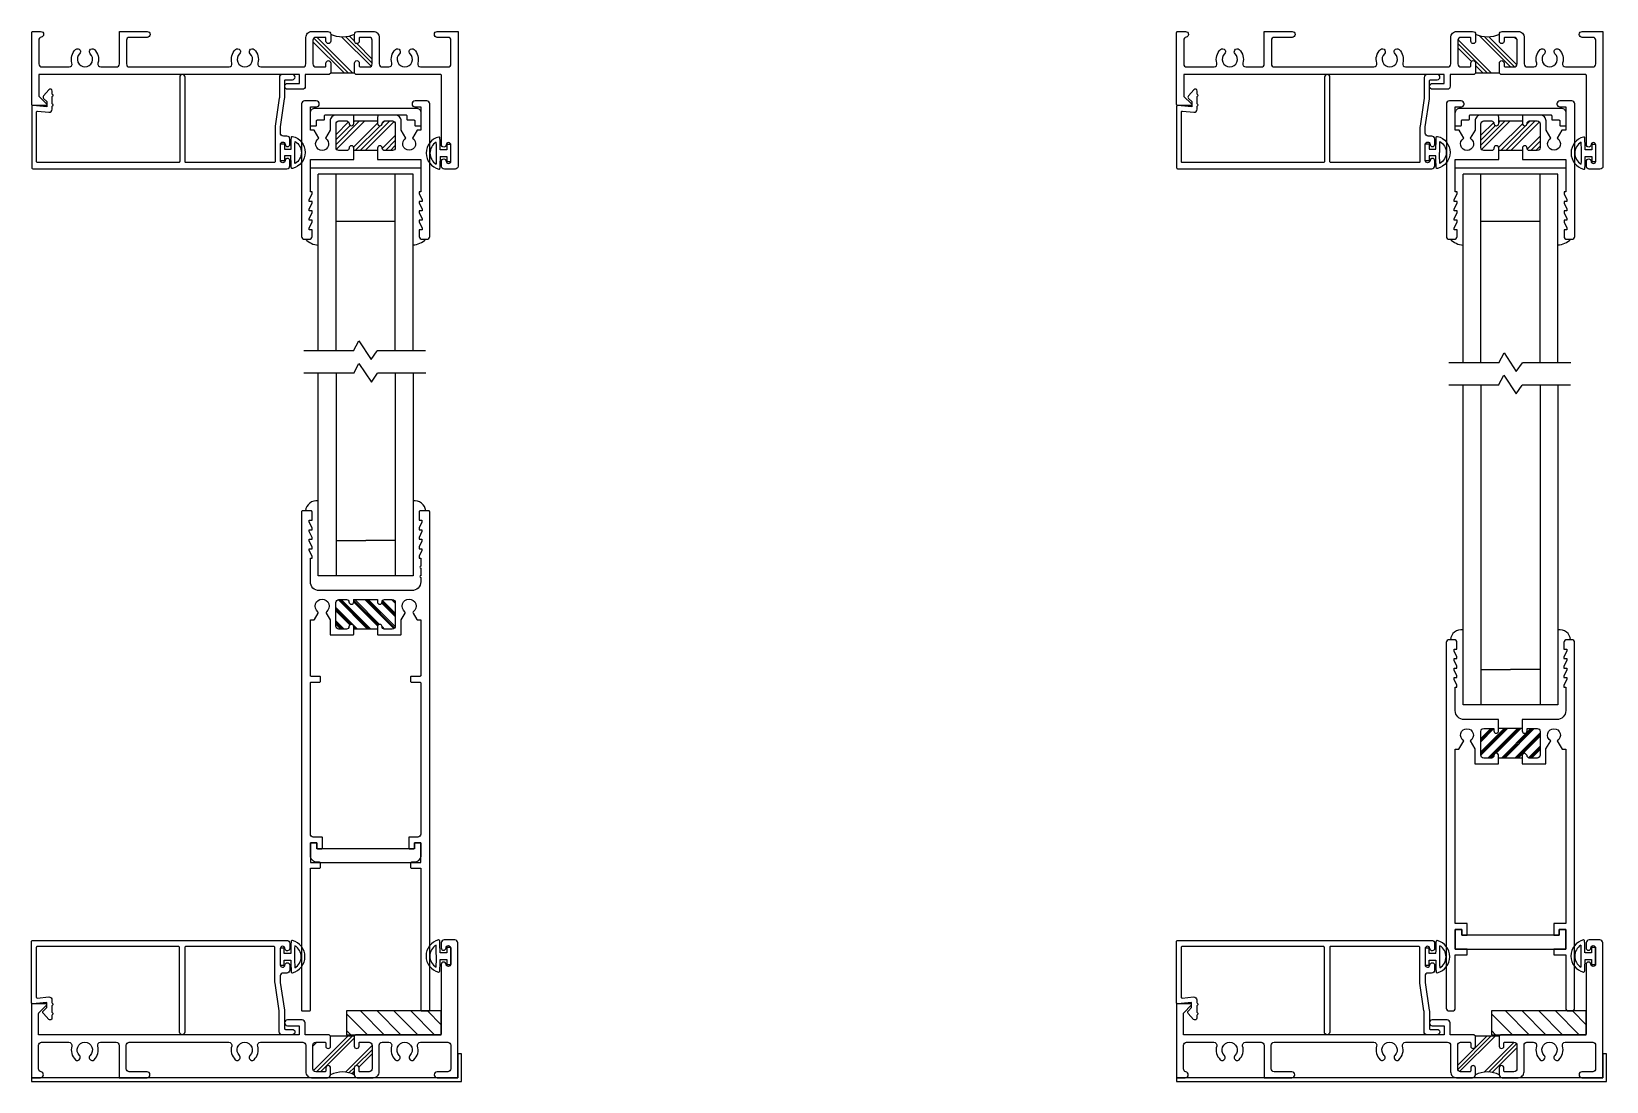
# Model space of a CAD drawing. Extents: x -7 to 79, y -106 to 76.
# Drawn here: x -0.27 to 16.36, y 14.43 to 25.52 of the extents above; entities that cross this region are included whole.
import ezdxf

# ---------------------------------------------------------------- set-up
doc = ezdxf.new("R2010")
doc.units = 0
doc.header["$MEASUREMENT"] = 0
doc.layers.get('0').update_dxf_attribs({"linetype": 'CONTINUOUS'})
for name, color, linetype in [('DIM', 7, 'CONTINUOUS'), ('FRAME', 1, 'CONTINUOUS'), ('GEOMETRY', 1, 'CONTINUOUS'), ('GLASS-VINYL', 7, 'CONTINUOUS'), ('MISC.', 7, 'CONTINUOUS'), ('SASH', 5, 'CONTINUOUS'), ('SETTING BLOCKS', 7, 'CONTINUOUS'), ('TEXT', 7, 'CONTINUOUS'), ('VENT', 5, 'CONTINUOUS')]:
    doc.layers.add(name, color=color, linetype=linetype)

# ---------------------------------------------------------------- blocks, each defined once
blk = doc.blocks.new('3076 FIXED BOTTOM RAIL')
at = {"linetype": 'Continuous'}
h = blk.add_hatch(dxfattribs=at)
h.set_pattern_fill('PLAST', scale=0.4, angle=45, style=0)
h.set_pattern_definition([(45, (-6.21396, -24.43819), (-0.07071068, 0.07071068), []), (45, (-6.2228, -24.42935), (-0.07071068, 0.07071068), []), (45, (-6.23164, -24.42051), (-0.07071068, 0.07071068), [])])
edge = h.paths.add_edge_path()
edge.add_line((-0.125, 0), (0.125, 0))
edge.add_line((0.125, 0), (0.125, -0.027))
edge.add_arc((0.15, -0.027), 0.025, 180, 364.5812)
edge.add_line((0.175, -0.025), (0.175, 0))
edge.add_line((0.175, 0), (0.282, 0))
edge.add_arc((0.282, -0.031), 0.031, 0, 90, ccw=False)
edge.add_line((0.313, -0.031), (0.313, -0.281))
edge.add_arc((0.282, -0.281), 0.031, -90, 0, ccw=False)
edge.add_line((0.282, -0.312), (0.175, -0.312))
edge.add_line((0.175, -0.312), (0.175, -0.287))
edge.add_arc((0.15, -0.287), 0.025, 0, 175.4188)
edge.add_line((0.125, -0.285), (0.125, -0.312))
edge.add_line((0.125, -0.312), (-0.125, -0.312))
edge.add_line((-0.125, -0.312), (-0.125, -0.287))
edge.add_arc((-0.15, -0.287), 0.025, 0, 175.4188)
edge.add_arc((-0.205, -0.283), 0.0297, 278.9864, 355.4188, ccw=False)
edge.add_line((-0.2, -0.312), (-0.282, -0.312))
edge.add_arc((-0.282, -0.281), 0.031, 180, 270, ccw=False)
edge.add_line((-0.313, -0.281), (-0.313, -0.031))
edge.add_arc((-0.282, -0.031), 0.031, 90, 180, ccw=False)
edge.add_line((-0.282, 0), (-0.175, 0))
edge.add_line((-0.175, 0), (-0.175, -0.025))
edge.add_arc((-0.15, -0.025), 0.025, 180, 359.9954)
edge.add_line((-0.125, -0.025), (-0.125, 0))
at = {"color": 7}
for p, q in [((0.125, 0), (-0.125, 0)), ((0.125, -0.312), (-0.125, -0.312))]:
    blk.add_line(p, q, dxfattribs=at)
for points in [[(-0.646, -2.983), (-0.614, -2.983, 0.414214), (-0.583, -2.952), (-0.583, -2.391), (-0.458, -2.391), (-0.458, -2.329), (-0.583, -2.329), (-0.583, -2.121), (-0.515, -2.121), (-0.515, -2.184), (-0.458, -2.184), (-0.458, -2.059), (-0.583, -2.059), (-0.583, -0.873), (-0.583, -0.811), (-0.583, -0.218), (-0.545, -0.218), (-0.493, -0.129, -3.732051), (-0.425, -0.129), (-0.375, -0.214), (-0.375, -0.288), (-0.375, -0.374), (-0.125, -0.374), (-0.125, -0.362), (-0.125, -0.312), (-0.125, -0.287, 0.414214), (-0.15, -0.262), (-0.151, -0.262, 0.414214), (-0.175, -0.286), (-0.175, -0.287, -0.414214), (-0.2, -0.312), (-0.282, -0.312, -0.414214), (-0.313, -0.281), (-0.313, -0.031, -0.414214), (-0.282, 0), (-0.175, 0), (-0.175, -0.026, 0.414214), (-0.151, -0.05), (-0.15, -0.05, 0.414214), (-0.125, -0.025), (-0.125, 0.094), (-0.489, 0.094, -0.414214), (-0.583, 0.188), (-0.583, 0.437), (-0.565, 0.437), (-0.565, 0.457), (-0.595, 0.517), (-0.595, 0.537), (-0.565, 0.537), (-0.565, 0.557), (-0.595, 0.617), (-0.595, 0.637), (-0.565, 0.637), (-0.565, 0.657), (-0.595, 0.717), (-0.595, 0.737), (-0.565, 0.737), (-0.565, 0.757), (-0.595, 0.817), (-0.595, 0.837), (-0.565, 0.837), (-0.565, 0.906, 0.414214), (-0.596, 0.937), (-0.646, 0.937, 0.414214), (-0.677, 0.906), (-0.677, 0.111), (-0.677, -2.515), (-0.677, -2.952, 0.414214)], [(0.646, 0.937), (0.596, 0.937, 0.414214), (0.565, 0.906), (0.565, 0.837), (0.595, 0.837), (0.595, 0.817), (0.565, 0.757), (0.565, 0.737), (0.595, 0.737), (0.595, 0.717), (0.565, 0.657), (0.565, 0.637), (0.595, 0.637), (0.595, 0.617), (0.565, 0.557), (0.565, 0.537), (0.595, 0.537), (0.595, 0.517), (0.565, 0.457), (0.565, 0.437), (0.583, 0.437), (0.583, 0.188, -0.414214), (0.489, 0.094), (0.125, 0.094), (0.125, -0.025, 0.414214), (0.15, -0.05), (0.151, -0.05, 0.414214), (0.175, -0.026), (0.175, 0), (0.282, 0, -0.414214), (0.313, -0.031), (0.313, -0.281, -0.414214), (0.282, -0.312), (0.2, -0.312, -0.414214), (0.175, -0.287), (0.175, -0.286), (0.151, -0.262), (0.15, -0.262, 0.414214), (0.125, -0.287), (0.125, -0.312), (0.125, -0.362), (0.125, -0.374), (0.375, -0.374), (0.375, -0.288), (0.375, -0.214), (0.425, -0.129, -3.732051), (0.493, -0.129), (0.545, -0.218), (0.583, -0.218), (0.583, -0.811), (0.583, -0.873), (0.583, -2.059), (0.458, -2.059), (0.458, -2.184), (0.515, -2.184), (0.515, -2.121), (0.583, -2.121), (0.583, -2.329), (0.458, -2.329), (0.458, -2.391), (0.583, -2.391), (0.583, -2.952, 0.414214), (0.614, -2.983), (0.646, -2.983, 0.414214), (0.677, -2.952), (0.677, -2.515), (0.677, 0.111), (0.677, 0.906, 0.414214)]]:
    blk.add_lwpolyline(points, format="xyb", close=True)
blk = doc.blocks.new('BL798 BOTTOM RAIL SPREADER')
blk.add_lwpolyline([(1.098, 0.145), (0.068, 0.145), (0.068, 0.208), (0, 0.208), (0, 0), (1.166, 0), (1.166, 0.208), (1.098, 0.208)], close=True)
blk = doc.blocks.new('3310-Thermal Mammoth B Rail')
at = {"linetype": 'Continuous'}
h = blk.add_hatch(dxfattribs=at)
h.set_pattern_fill('PLAST', scale=0.4, angle=-45, style=0)
h.paths.add_polyline_path([(-0.15, 0.324), (-0.151, 0.324, -0.414214), (-0.175, 0.348), (-0.175, 0.374), (-0.282, 0.374, 0.414214), (-0.313, 0.343), (-0.313, 0.093, 0.414214), (-0.282, 0.062), (-0.2, 0.062, 0.414214), (-0.175, 0.087), (-0.175, 0.088, -0.414214), (-0.151, 0.112), (-0.15, 0.112, -0.414214), (-0.125, 0.087), (-0.125, 0.062), (0.125, 0.062), (0.125, 0.087, -0.414214), (0.15, 0.112), (0.151, 0.112, -0.414214), (0.175, 0.088), (0.175, 0.087, 0.414214), (0.2, 0.062), (0.282, 0.062, 0.414214), (0.313, 0.093), (0.313, 0.343, 0.414214), (0.282, 0.374), (0.175, 0.374), (0.175, 0.348, -0.414214), (0.151, 0.324), (0.15, 0.324, -0.414214), (0.125, 0.349), (0.125, 0.374), (-0.125, 0.374), (-0.125, 0.349, -0.414214)])
at = {"color": 7}
for p, q in [((-0.125, 0.374), (0.125, 0.374)), ((0.125, 0.062), (-0.125, 0.062))]:
    blk.add_line(p, q, dxfattribs=at)
at = {"ltscale": 0.25}
blk.add_lwpolyline([(0.512, -2.4), (0.486, -2.4, 0.414214), (0.476, -2.41), (0.476, -2.452, 0.414214), (0.486, -2.462), (0.584, -2.462), (0.584, -3.96, 0.414214), (0.594, -3.97), (0.668, -3.97, 0.414214), (0.678, -3.96), (0.678, 1.301, 0.414214), (0.668, 1.311), (0.576, 1.311, 0.414214), (0.566, 1.301), (0.566, 1.211), (0.596, 1.211), (0.596, 1.191), (0.566, 1.131), (0.566, 1.111), (0.596, 1.111), (0.596, 1.091), (0.566, 1.031), (0.566, 1.011), (0.596, 1.011), (0.596, 0.991), (0.566, 0.931), (0.566, 0.911), (0.596, 0.911), (0.596, 0.891), (0.566, 0.831), (0.566, 0.811), (0.584, 0.811), (0.584, 0.726, 1), (0.584, 0.706), (0.584, 0.626, 1), (0.584, 0.606), (0.584, 0.562, -0.414214), (0.49, 0.468), (0.001, 0.468), (-0.488, 0.468, -0.414214), (-0.582, 0.562), (-0.582, 0.811), (-0.564, 0.811), (-0.564, 0.831), (-0.594, 0.891), (-0.594, 0.911), (-0.564, 0.911), (-0.564, 0.931), (-0.594, 0.991), (-0.594, 1.011), (-0.564, 1.011), (-0.564, 1.031), (-0.594, 1.091), (-0.594, 1.111), (-0.564, 1.111), (-0.564, 1.131), (-0.594, 1.191), (-0.594, 1.211), (-0.564, 1.211), (-0.564, 1.301, 0.414214), (-0.574, 1.311), (-0.666, 1.311, 0.414214), (-0.676, 1.301), (-0.676, -3.96, 0.414214), (-0.666, -3.97), (-0.592, -3.97, 0.414214), (-0.582, -3.96), (-0.582, -2.462), (-0.484, -2.462, 0.414214), (-0.474, -2.452), (-0.474, -2.41, 0.414214), (-0.484, -2.4), (-0.51, -2.4, -0.414214), (-0.582, -2.328), (-0.582, -2.195), (-0.514, -2.195), (-0.514, -2.248, 0.414214), (-0.504, -2.258), (-0.464, -2.258, 0.414214), (-0.454, -2.248), (-0.454, -2.143, 0.414214), (-0.464, -2.133), (-0.551, -2.133, -0.414214), (-0.582, -2.102), (-0.582, -0.509, -0.414214), (-0.572, -0.499), (-0.484, -0.499, 0.414214), (-0.474, -0.489), (-0.474, -0.447, 0.414214), (-0.484, -0.437), (-0.572, -0.437, -0.414214), (-0.582, -0.427), (-0.582, 0.16), (-0.547, 0.16, 0.267949), (-0.539, 0.165), (-0.5, 0.232, 0.380082), (-0.502, 0.245, -3.00994), (-0.413, 0.245, 0.380082), (-0.415, 0.232), (-0.374, 0.16), (-0.374, 0.01, 0.414214), (-0.364, 0), (-0.134, 0, 0.414214), (-0.124, 0.01), (-0.124, 0.087, 0.414214), (-0.149, 0.112, 0.414214), (-0.174, 0.087, -0.414214), (-0.199, 0.062), (-0.281, 0.062, -0.414214), (-0.312, 0.093), (-0.312, 0.343, -0.414214), (-0.281, 0.374), (-0.199, 0.374, -0.414214), (-0.174, 0.349, 0.414214), (-0.149, 0.324, 0.414214), (-0.124, 0.349), (-0.124, 0.374), (0.001, 0.374), (0.126, 0.374), (0.126, 0.349, 0.414214), (0.151, 0.324, 0.414214), (0.176, 0.349, -0.414214), (0.201, 0.374), (0.283, 0.374, -0.414214), (0.314, 0.343), (0.314, 0.093, -0.414214), (0.283, 0.062), (0.201, 0.062, -0.414214), (0.176, 0.087, 0.414214), (0.151, 0.112, 0.414214), (0.126, 0.087), (0.126, 0.01, 0.414214), (0.136, 0), (0.366, 0, 0.414214), (0.376, 0.01), (0.376, 0.16), (0.418, 0.232, 0.380082), (0.416, 0.245, -3.00994), (0.505, 0.245, 0.380082), (0.503, 0.232), (0.542, 0.165, 0.267949), (0.55, 0.16), (0.584, 0.16), (0.584, -0.427, -0.414214), (0.574, -0.437), (0.486, -0.437, 0.414214), (0.476, -0.447), (0.476, -0.489, 0.414214), (0.486, -0.499), (0.574, -0.499, -0.414214), (0.584, -0.509), (0.584, -2.102, -0.414214), (0.553, -2.133), (0.466, -2.133, 0.414214), (0.456, -2.143), (0.456, -2.248, 0.414214), (0.466, -2.258), (0.506, -2.258, 0.414214), (0.516, -2.248), (0.516, -2.195), (0.584, -2.195), (0.584, -2.328, -0.414214)], format="xyb", close=True, dxfattribs=at)
blk = doc.blocks.new('RALE-SREADER')
at = {"layer": 'GEOMETRY', "color": 1}
blk.add_lwpolyline([(0.135, -0.08), (0.07, -0.08, 0.414214), (0.06, -0.09), (0.06, -0.133, -0.414214), (0.05, -0.143), (0.01, -0.143, -0.414214), (0, -0.133), (0, 0, -0.414214), (0.05, 0.05), (1.116, 0.05, -0.414214), (1.166, 0), (1.166, -0.133, -0.414214), (1.156, -0.143), (1.116, -0.143, -0.414214), (1.106, -0.133), (1.106, -0.09, 0.414214), (1.096, -0.08), (1.031, -0.08, -0.414214), (1.021, -0.07), (1.021, -0.035, 0.414214), (1.011, -0.025), (0.155, -0.025, 0.414214), (0.145, -0.035), (0.145, -0.07, -0.414214)], format="xyb", close=True, dxfattribs=at)
blk = doc.blocks.new('3075 TOP RAIL')
h = blk.add_hatch()
h.set_pattern_fill('ANSI34', scale=0.3, style=0)
h.set_pattern_definition([(45, (-1.25166, -5.8604), (-0.159099, 0.159099), []), (45, (-1.19863, -5.8604), (-0.159099, 0.159099), []), (45, (-1.1456, -5.8604), (-0.159099, 0.159099), []), (45, (-1.09256, -5.8604), (-0.159099, 0.159099), [])])
h.paths.add_polyline_path([(-0.125, 0.312), (-0.125, 0.286, -0.414214), (-0.149, 0.262), (-0.151, 0.262, -0.414214), (-0.175, 0.286), (-0.175, 0.287, 0.414214), (-0.2, 0.312), (-0.282, 0.312, 0.414214), (-0.313, 0.281), (-0.313, 0.031, 0.414214), (-0.282, 0), (-0.2, 0, 0.414214), (-0.175, 0.025, -0.414214), (-0.15, 0.05), (-0.149, 0.05, -0.414214), (-0.125, 0.026), (-0.125, 0), (0.125, 0), (0.125, 0.026, -0.414214), (0.149, 0.05), (0.15, 0.05, -0.414214), (0.175, 0.025, 0.414214), (0.2, 0), (0.282, 0, 0.414214), (0.313, 0.031), (0.313, 0.281, 0.414214), (0.282, 0.312), (0.2, 0.312, 0.414214), (0.175, 0.287), (0.175, 0.286, -0.414214), (0.151, 0.262), (0.149, 0.262, -0.414214), (0.125, 0.286), (0.125, 0.312)])
at = {"color": 7}
for p, q in [((-0.125, 0.312), (0.125, 0.312)), ((0.125, 0), (-0.125, 0))]:
    blk.add_line(p, q, dxfattribs=at)
for points in [[(-0.149, 0.05), (-0.15, 0.05, 0.414214), (-0.175, 0.025, -0.414214), (-0.2, 0), (-0.282, 0, -0.414214), (-0.313, 0.031), (-0.313, 0.281, -0.414214), (-0.282, 0.312), (-0.2, 0.312, -0.414214), (-0.175, 0.287), (-0.175, 0.286, 0.414214), (-0.151, 0.262), (-0.149, 0.262, 0.414214), (-0.125, 0.286), (-0.125, 0.343), (-0.126, 0.374), (-0.156, 0.374), (-0.313, 0.374, 0.414214), (-0.375, 0.312), (-0.375, 0.214), (-0.425, 0.129, -3.732051), (-0.494, 0.129), (-0.543, 0.214), (-0.583, 0.214), (-0.583, 0.461), (-0.519, 0.461, 0.414214), (-0.49, 0.49), (-0.49, 0.492, 0.414214), (-0.521, 0.523), (-0.646, 0.523, 0.414214), (-0.677, 0.492), (-0.677, -0.906, 0.414214), (-0.646, -0.937), (-0.596, -0.937, 0.414214), (-0.565, -0.906), (-0.565, -0.837), (-0.595, -0.837), (-0.595, -0.817), (-0.565, -0.757), (-0.565, -0.737), (-0.595, -0.737), (-0.595, -0.717), (-0.565, -0.657), (-0.565, -0.637), (-0.595, -0.637), (-0.595, -0.617), (-0.565, -0.557), (-0.565, -0.537), (-0.595, -0.537), (-0.595, -0.517), (-0.565, -0.457), (-0.565, -0.437), (-0.583, -0.437), (-0.583, -0.094), (-0.125, -0.094), (-0.125, 0.026, 0.414214)], [(0.583, -0.437), (0.565, -0.437), (0.565, -0.457), (0.595, -0.517), (0.595, -0.537), (0.565, -0.537), (0.565, -0.557), (0.595, -0.617), (0.595, -0.637), (0.565, -0.637), (0.565, -0.657), (0.595, -0.717), (0.595, -0.737), (0.565, -0.737), (0.565, -0.757), (0.595, -0.817), (0.595, -0.837), (0.565, -0.837), (0.565, -0.906, 0.414214), (0.596, -0.937), (0.646, -0.937, 0.414214), (0.677, -0.906), (0.677, 0.492, 0.414214), (0.646, 0.523), (0.521, 0.523, 0.414214), (0.49, 0.492), (0.49, 0.49, 0.414214), (0.519, 0.461), (0.583, 0.461), (0.583, 0.214), (0.543, 0.214), (0.493, 0.129, -3.732051), (0.425, 0.129), (0.375, 0.214), (0.375, 0.312, 0.414214), (0.313, 0.374), (0.156, 0.374), (0.127, 0.374), (0.125, 0.343), (0.125, 0.286, 0.414214), (0.149, 0.262), (0.151, 0.262, 0.414214), (0.175, 0.286), (0.175, 0.287, -0.414214), (0.2, 0.312), (0.282, 0.312, -0.414214), (0.313, 0.281), (0.313, 0.031, -0.414214), (0.282, 0), (0.2, 0, -0.414214), (0.175, 0.025, 0.414214), (0.15, 0.05), (0.149, 0.05, 0.414214), (0.125, 0.026), (0.125, -0.094), (0.583, -0.094)]]:
    blk.add_lwpolyline(points, format="xyb", close=True)
blk.add_blockref('RALE-SREADER', (-0.583, 0.399))
blk = doc.blocks.new('25031')
at = {"layer": 'GEOMETRY', "color": 5}
for p, q in [((-0.035, 0.042), (-0.09, 0.042)), ((-0.09, 0.042), (-0.09, 0)), ((-0.09, 0), (0.09, 0)), ((-0.035, 0.112), (-0.035, 0.042)), ((0.035, 0.042), (0.035, 0.112)), ((0.09, 0.042), (0.035, 0.042)), ((0.09, 0), (0.09, 0.042))]:
    blk.add_line(p, q, dxfattribs=at)
for centre, radius, start, end in [((0, 0.086), 0.175, 14.1622, 165.8685), ((0, 0.086), 0.135, 30.4808, 149.5259), ((-0.16, 0.126), 0.01, 165.8685, 267.1063), ((0, 3.29), 3.179, 267.1063, 269.3654), ((0, 3.29), 3.139, 267.8759, 269.9963), ((0.005, 3.056), 2.904, 269.9005, 272.1922), ((0.005, 3.056), 2.944, 270.5829, 273.0223), ((0.16, 0.126), 0.01, 273.0223, 14.1622)]:
    blk.add_arc(centre, radius, start, end, dxfattribs=at)
blk = doc.blocks.new('3809 BLOCK FRAME')
h = blk.add_hatch()
h.set_pattern_fill('PLAST', color=256, angle=45, style=0)
h.set_pattern_definition([(45, (-4.25098, -6.643), (-0.176777, 0.176777), []), (45, (-4.27308, -6.6209), (-0.176777, 0.176777), []), (45, (-4.29517, -6.5988), (-0.176777, 0.176777), [])])
edge = h.paths.add_edge_path()
edge.add_arc((-0.937, 0.093), 0.031, 270, 360, ccw=False)
edge.add_line((-0.937, 0.062), (-1.033, 0.062))
edge.add_arc((-1.033, 0.072), 0.01, 180, 270, ccw=False)
edge.add_line((-1.043, 0.072), (-1.043, 0.103))
edge.add_arc((-1.068, 0.103), 0.025, 360, 450)
edge.add_arc((-1.068, 0.103), 0.025, 90, 180)
edge.add_line((-1.093, 0.103), (-1.093, 0.031))
edge.add_arc((-1.218, -0.221), 0.281, 63.5092, 116.4908)
edge.add_line((-1.344, 0.031), (-1.344, 0.103))
edge.add_arc((-1.369, 0.103), 0.025, 0, 90)
edge.add_arc((-1.369, 0.103), 0.025, 90, 180)
edge.add_line((-1.394, 0.103), (-1.394, 0.072))
edge.add_arc((-1.404, 0.072), 0.01, 270, 360, ccw=False)
edge.add_line((-1.404, 0.062), (-1.5, 0.062))
edge.add_arc((-1.5, 0.093), 0.031, 180, 270, ccw=False)
edge.add_line((-1.531, 0.093), (-1.531, 0.343))
edge.add_arc((-1.5, 0.343), 0.031, 90, 180, ccw=False)
edge.add_line((-1.5, 0.374), (-1.404, 0.374))
edge.add_arc((-1.404, 0.364), 0.01, 0, 90, ccw=False)
edge.add_line((-1.394, 0.364), (-1.394, 0.333))
edge.add_arc((-1.369, 0.333), 0.025, 180, 270)
edge.add_arc((-1.369, 0.333), 0.025, 270, 360)
edge.add_line((-1.344, 0.333), (-1.344, 0.439))
edge.add_line((-1.344, 0.439), (-1.093, 0.439))
edge.add_line((-1.093, 0.439), (-1.093, 0.333))
edge.add_arc((-1.068, 0.333), 0.025, 180, 270)
edge.add_arc((-1.068, 0.333), 0.025, 270, 360)
edge.add_line((-1.043, 0.333), (-1.043, 0.364))
edge.add_arc((-1.033, 0.364), 0.01, 90, 180, ccw=False)
edge.add_line((-1.033, 0.374), (-0.937, 0.374))
edge.add_arc((-0.937, 0.343), 0.031, 0, 90, ccw=False)
edge.add_line((-0.906, 0.343), (-0.906, 0.093))
blk.add_line((-1.093, 0.439), (-1.344, 0.439))
for points in [[(-1.093, 0.439), (-1.093, 0.333, 0.414214), (-1.068, 0.308, 0.414214), (-1.043, 0.333), (-1.043, 0.364, -0.414214), (-1.033, 0.374), (-0.937, 0.374, -0.414214), (-0.906, 0.343), (-0.906, 0.093, -0.414214), (-0.937, 0.062), (-1.033, 0.062, -0.414214), (-1.043, 0.072), (-1.043, 0.103, 0.414214), (-1.068, 0.128), (-1.068, 0.128, 0.414214), (-1.093, 0.103), (-1.093, 0.031, 0.414214), (-1.062, 0), (-0.893, 0, 0.414214), (-0.831, 0.062), (-0.831, 0.343, -0.414214), (-0.8, 0.374), (-0.729, 0.374, -0.5024), (-0.699, 0.334, 0.280293), (-0.661, 0.19, 0.498955), (-0.613, 0.198), (-0.613, 0.198, 0.334263), (-0.618, 0.235, -2.470836), (-0.506, 0.235, 0.334263), (-0.511, 0.198, 0.498955), (-0.463, 0.19, 0.280293), (-0.425, 0.334, -0.5024), (-0.395, 0.374), (-0.106, 0.374, -0.414214), (-0.075, 0.343), (-0.075, 0.093, -0.414214), (-0.106, 0.062), (-0.219, 0.062, 0.414214), (-0.25, 0.031, 0.414214), (-0.219, 0), (0, 0), (0, 1.423, 0.414214), (-0.031, 1.454), (-0.144, 1.454, 0.414214), (-0.175, 1.423), (-0.175, 1.371, 0.414214), (-0.15, 1.346), (-0.15, 1.346, 0.399638), (-0.125, 1.37, -0.399638), (-0.1, 1.394), (-0.1, 1.394, -0.414214), (-0.075, 1.369), (-0.075, 1.199, -0.414214), (-0.1, 1.174), (-0.1, 1.174, -0.399638), (-0.125, 1.198, 0.399638), (-0.15, 1.221, 0.414214), (-0.175, 1.196), (-0.175, 0.464, -0.414214), (-0.185, 0.454), (-1.078, 0.454), (-1.093, 0.439)], [(-1.344, 0.439), (-1.344, 0.439), (-1.359, 0.454), (-1.612, 0.454), (-1.612, 0.579, 0.414214), (-1.643, 0.61), (-1.799, 0.61, 0.414214), (-1.83, 0.579, 0.414214), (-1.799, 0.548), (-1.674, 0.548), (-1.674, 0.454), (-4.425, 0.454), (-4.425, 0.678, -0.198912), (-4.422, 0.685), (-4.343, 0.764, 0.668179), (-4.35, 0.781), (-4.49, 0.781, 0.414214), (-4.5, 0.771), (-4.5, 0.01, 0.414214), (-4.49, 0), (-4.406, 0, 0.414214), (-4.375, 0.031, 0.358249), (-4.4, 0.061, -0.358249), (-4.425, 0.092), (-4.425, 0.343, -0.414214), (-4.394, 0.374), (-4.105, 0.374, -0.5024), (-4.075, 0.334, 0.280293), (-4.037, 0.19, 0.498955), (-3.989, 0.198, 0.334263), (-3.994, 0.235, -2.470836), (-3.882, 0.235, 0.334263), (-3.887, 0.198, 0.498955), (-3.839, 0.19, 0.280293), (-3.801, 0.334, -0.5024), (-3.771, 0.374), (-3.606, 0.374, -0.414214), (-3.575, 0.343), (-3.575, 0), (-3.281, 0, 0.414214), (-3.25, 0.031, 0.414214), (-3.281, 0.062), (-3.469, 0.062, -0.414214), (-3.5, 0.093), (-3.5, 0.343, -0.414214), (-3.469, 0.374), (-2.417, 0.374, -0.5024), (-2.387, 0.334, 0.280293), (-2.349, 0.19, 0.498955), (-2.301, 0.198, 0.334263), (-2.306, 0.235, -2.470836), (-2.194, 0.235, 0.334263), (-2.199, 0.198, 0.498955), (-2.151, 0.19, 0.280293), (-2.113, 0.334, -0.5024), (-2.083, 0.374), (-1.637, 0.374, -0.414214), (-1.606, 0.343), (-1.606, 0.062, 0.414214), (-1.544, 0), (-1.375, 0, 0.414214), (-1.344, 0.031), (-1.344, 0.103, 0.414214), (-1.369, 0.128, 0.414214), (-1.394, 0.103), (-1.394, 0.072, -0.414214), (-1.404, 0.062), (-1.5, 0.062, -0.414214), (-1.531, 0.093), (-1.531, 0.343, -0.414214), (-1.5, 0.374), (-1.404, 0.374, -0.414214), (-1.394, 0.364), (-1.394, 0.333, 0.414214), (-1.369, 0.308, 0.414214), (-1.344, 0.333), (-1.344, 0.439)]]:
    blk.add_lwpolyline(points, format="xyb")
blk.add_arc((-1.218, -0.221), 0.281, 63.5092, 116.4908)

msp = doc.modelspace()

# ---------------------------------------------------------------- hatches: boundary and pattern name
at = {"layer": 'DIM'}
h = msp.add_hatch(dxfattribs=at)
h.set_pattern_fill('ANSI31', color=256, style=0)
h.set_pattern_definition([(315, (26.47176, 33.98138), (-0.08838835, -0.08838835), [])])
h.paths.add_polyline_path([(4.057, 14.926), (3.057, 14.926), (3.057, 15.176), (4.057, 15.176)])
h = msp.add_hatch(dxfattribs=at)
h.set_pattern_fill('ANSI31', color=256, style=0)
h.set_pattern_definition([(315, (38.55693, 33.98138), (-0.08838835, -0.08838835), [])])
h.paths.add_polyline_path([(16.142, 14.926), (15.142, 14.926), (15.142, 15.176), (16.142, 15.176)])

# ---------------------------------------------------------------- linework, layer by layer
at = {"color": 7}
for p, q in [((2.946, 21.909), (2.946, 19.769)), ((3.571, 21.909), (3.571, 19.769)), ((15.031, 21.784), (15.031, 18.408)), ((15.656, 21.784), (15.656, 18.408)), ((2.946, 20.144), (3.259, 20.144)), ((3.571, 20.144), (3.259, 20.144)), ((15.031, 18.783), (15.344, 18.783)), ((15.656, 18.783), (15.344, 18.783))]:
    msp.add_line(p, q, dxfattribs=at)
for points in [[(3.759, 21.909), (3.759, 19.769), (3.259, 19.769), (2.759, 19.769), (2.759, 21.909)], [(15.844, 21.784), (15.844, 18.408), (15.344, 18.408), (14.844, 18.408), (14.844, 21.784)]]:
    msp.add_lwpolyline(points, dxfattribs=at)
for centre, start, end in [((2.74, 20.447), 80.759, 175.3773), ((3.777, 20.447), 4.6227, 99.241), ((14.825, 19.086), 80.759, 175.3773), ((15.862, 19.086), 4.6227, 99.241)]:
    msp.add_arc(centre, 0.116, start, end)
at = {"layer": 'FRAME'}
for points in [[(-0.216, 24.144), (-0.216, 24.666, -0.440011), (-0.206, 24.676), (-0.084, 24.666, 0.440011), (-0.05, 24.696), (-0.05, 24.725, -0.267949), (-0.045, 24.734, 0.57735), (-0.045, 24.751, -0.267949), (-0.05, 24.76), (-0.05, 24.825, -0.267949), (-0.045, 24.834, 0.57735), (-0.045, 24.851, -0.267949), (-0.05, 24.86), (-0.05, 24.889, 0.691708), (-0.085, 24.902), (-0.141, 24.838, 0.395486), (-0.141, 24.811), (-0.106, 24.777), (-0.106, 24.724), (-0.256, 24.737, 0.440011), (-0.266, 24.727), (-0.266, 24.079, 0.414214), (-0.256, 24.069), (2.428, 24.069, 0.414214), (2.459, 24.1), (2.459, 24.153, 0.975), (2.409, 24.155, -0.975), (2.359, 24.156), (2.359, 24.326, -0.975), (2.409, 24.327, 0.975), (2.459, 24.328), (2.459, 24.382, 0.414214), (2.428, 24.413), (2.39, 24.413, -0.414214), (2.359, 24.444), (2.359, 24.507, -0.035412), (2.359, 24.511), (2.403, 24.806, 0.035412), (2.404, 24.818), (2.404, 24.998, -0.414214), (2.414, 25.008), (2.486, 25.008, 1), (2.486, 25.064), (2.379, 25.064, 0.414214), (2.348, 25.033), (2.348, 24.818, -0.035412), (2.347, 24.813), (2.303, 24.519, 0.035412), (2.303, 24.507), (2.303, 24.144, -0.414214), (2.293, 24.134), (1.362, 24.134, -0.414214), (1.352, 24.144), (1.352, 25.036, 1), (1.296, 25.036), (1.296, 24.144, -0.414214), (1.286, 24.134), (-0.206, 24.134, -0.414214)], [(11.869, 24.144), (11.869, 24.666, -0.440011), (11.88, 24.676), (12.001, 24.666, 0.440011), (12.035, 24.696), (12.035, 24.725, -0.267949), (12.04, 24.734, 0.57735), (12.04, 24.751, -0.267949), (12.035, 24.76), (12.035, 24.825, -0.267949), (12.04, 24.834, 0.57735), (12.04, 24.851, -0.267949), (12.035, 24.86), (12.035, 24.889, 0.691708), (12, 24.902), (11.944, 24.838, 0.395486), (11.945, 24.811), (11.979, 24.777), (11.979, 24.724), (11.83, 24.737, 0.440011), (11.819, 24.727), (11.819, 24.079, 0.414214), (11.829, 24.069), (14.513, 24.069, 0.414214), (14.544, 24.1), (14.544, 24.153, 0.975), (14.494, 24.155, -0.975), (14.444, 24.156), (14.444, 24.326, -0.975), (14.494, 24.327, 0.975), (14.544, 24.328), (14.544, 24.382, 0.414214), (14.513, 24.413), (14.475, 24.413, -0.414214), (14.444, 24.444), (14.444, 24.507, -0.035412), (14.444, 24.511), (14.488, 24.806, 0.035412), (14.489, 24.818), (14.489, 24.998, -0.414214), (14.499, 25.008), (14.571, 25.008, 1), (14.571, 25.064), (14.464, 25.064, 0.414214), (14.433, 25.033), (14.433, 24.818, -0.035412), (14.432, 24.813), (14.389, 24.519, 0.035412), (14.388, 24.507), (14.388, 24.144, -0.414214), (14.378, 24.134), (13.447, 24.134, -0.414214), (13.437, 24.144), (13.437, 25.036, 1), (13.381, 25.036), (13.381, 24.144, -0.414214), (13.371, 24.134), (11.879, 24.134, -0.414214)], [(-0.218, 15.846), (-0.218, 15.323, 0.440011), (-0.207, 15.313), (-0.086, 15.324, -0.440011), (-0.052, 15.293), (-0.052, 15.264, 0.267949), (-0.047, 15.255, -0.57735), (-0.047, 15.238, 0.267949), (-0.052, 15.229), (-0.052, 15.164, 0.267949), (-0.047, 15.155, -0.57735), (-0.047, 15.138, 0.267949), (-0.052, 15.129), (-0.052, 15.101, -0.691708), (-0.087, 15.087), (-0.143, 15.151, -0.395486), (-0.143, 15.178), (-0.108, 15.213), (-0.108, 15.266), (-0.257, 15.253, -0.440011), (-0.268, 15.263), (-0.268, 15.911, -0.414214), (-0.258, 15.921), (2.426, 15.921, -0.414214), (2.457, 15.89), (2.457, 15.836, -0.975), (2.407, 15.835, 0.975), (2.357, 15.834), (2.357, 15.664, 0.975), (2.407, 15.662, -0.975), (2.457, 15.661), (2.457, 15.608, -0.414214), (2.426, 15.577), (2.388, 15.577, 0.414214), (2.357, 15.546), (2.357, 15.483, 0.035412), (2.357, 15.478), (2.401, 15.184, -0.035412), (2.402, 15.172), (2.402, 14.992, 0.414214), (2.412, 14.982), (2.484, 14.982, -1), (2.484, 14.926), (2.377, 14.926, -0.414214), (2.346, 14.957), (2.346, 15.172, 0.035412), (2.345, 15.176), (2.302, 15.47, -0.035412), (2.301, 15.483), (2.301, 15.846, 0.414214), (2.291, 15.856), (1.36, 15.856, 0.414214), (1.35, 15.846), (1.35, 14.954, -1), (1.294, 14.954), (1.294, 15.846, 0.414214), (1.284, 15.856), (-0.208, 15.856, 0.414214)], [(11.867, 15.846), (11.867, 15.323, 0.440011), (11.878, 15.313), (11.999, 15.324, -0.440011), (12.033, 15.293), (12.033, 15.264, 0.267949), (12.038, 15.255, -0.57735), (12.038, 15.238, 0.267949), (12.033, 15.229), (12.033, 15.164, 0.267949), (12.038, 15.155, -0.57735), (12.038, 15.138, 0.267949), (12.033, 15.129), (12.033, 15.101, -0.691708), (11.998, 15.087), (11.942, 15.151, -0.395486), (11.943, 15.178), (11.977, 15.213), (11.977, 15.266), (11.828, 15.253, -0.440011), (11.817, 15.263), (11.817, 15.911, -0.414214), (11.827, 15.921), (14.511, 15.921, -0.414214), (14.542, 15.89), (14.542, 15.836, -0.975), (14.492, 15.835, 0.975), (14.442, 15.834), (14.442, 15.664, 0.975), (14.492, 15.662, -0.975), (14.542, 15.661), (14.542, 15.608, -0.414214), (14.511, 15.577), (14.473, 15.577, 0.414214), (14.442, 15.546), (14.442, 15.483, 0.035412), (14.442, 15.478), (14.486, 15.184, -0.035412), (14.487, 15.172), (14.487, 14.992, 0.414214), (14.497, 14.982), (14.569, 14.982, -1), (14.569, 14.926), (14.462, 14.926, -0.414214), (14.431, 14.957), (14.431, 15.172, 0.035412), (14.43, 15.176), (14.387, 15.47, -0.035412), (14.386, 15.483), (14.386, 15.846, 0.414214), (14.376, 15.856), (13.445, 15.856, 0.414214), (13.435, 15.846), (13.435, 14.954, -1), (13.379, 14.954), (13.379, 15.846, 0.414214), (13.369, 15.856), (11.877, 15.856, 0.414214)]]:
    msp.add_lwpolyline(points, format="xyb", close=True, dxfattribs=at)
at = {"layer": 'GLASS-VINYL'}
for p, q in [((3.842, 24.074), (2.676, 24.074)), ((2.759, 22.146), (2.759, 24.012)), ((3.759, 24.012), (2.759, 24.012)), ((2.946, 22.146), (2.946, 24.012)), ((3.571, 22.146), (3.571, 24.012)), ((3.759, 22.146), (3.759, 24.012)), ((15.927, 24.074), (14.761, 24.074)), ((15.844, 24.012), (14.844, 24.012)), ((14.844, 22.021), (14.844, 24.012)), ((15.031, 22.021), (15.031, 24.012)), ((15.656, 22.021), (15.656, 24.012)), ((15.844, 22.021), (15.844, 24.012)), ((3.571, 23.512), (2.946, 23.512)), ((15.656, 23.512), (15.031, 23.512)), ((3.132, 22.146), (2.605, 22.146)), ((3.132, 22.146), (3.187, 22.25)), ((3.187, 22.25), (3.318, 22.053)), ((3.318, 22.053), (3.382, 22.146)), ((3.892, 22.146), (3.382, 22.146)), ((15.219, 22.021), (15.275, 22.125)), ((15.275, 22.125), (15.405, 21.928)), ((3.133, 21.909), (3.188, 22.013)), ((3.188, 22.013), (3.319, 21.816)), ((15.219, 22.021), (14.692, 22.021)), ((15.405, 21.928), (15.469, 22.021)), ((15.979, 22.021), (15.469, 22.021)), ((3.133, 21.909), (2.606, 21.909)), ((3.319, 21.816), (3.383, 21.909)), ((3.893, 21.909), (3.383, 21.909)), ((15.218, 21.784), (14.691, 21.784)), ((15.218, 21.784), (15.274, 21.888)), ((15.274, 21.888), (15.404, 21.692)), ((15.404, 21.692), (15.468, 21.784)), ((15.978, 21.784), (15.468, 21.784))]:
    msp.add_line(p, q, dxfattribs=at)
for centre, start, end in [((2.777, 23.479), 224.9356, 265.1823), ((3.742, 23.481), 274.2808, 314.2526), ((14.862, 23.479), 224.9356, 265.1823), ((15.827, 23.481), 274.2808, 314.2526)]:
    msp.add_arc(centre, 0.218, start, end, dxfattribs=at)
at = {"layer": 'MISC.'}
for points in [[(-0.268, 14.472), (-0.268, 14.432), (4.272, 14.432), (4.272, 14.722), (4.232, 14.722), (4.232, 14.472)], [(11.817, 14.472), (11.817, 14.432), (16.357, 14.432), (16.357, 14.722), (16.317, 14.722), (16.317, 14.472)]]:
    msp.add_lwpolyline(points, close=True, dxfattribs=at)
at = {"layer": 'SETTING BLOCKS'}
for points in [[(3.057, 15.176), (3.057, 14.926), (4.057, 14.926), (4.057, 15.176)], [(15.142, 15.176), (15.142, 14.926), (16.142, 14.926), (16.142, 15.176)]]:
    msp.add_lwpolyline(points, close=True, dxfattribs=at)

# ---------------------------------------------------------------- block references
for p in [(2.676, 16.743), (14.76, 15.83)]:
    msp.add_blockref('BL798 BOTTOM RAIL SPREADER', p)
at = {"layer": 'FRAME', "xscale": -1, "rotation": 180}
for p in [(4.234, 25.518), (16.319, 25.518)]:
    msp.add_blockref('3809 BLOCK FRAME', p, dxfattribs=at)
at = {"layer": 'FRAME'}
for p in [(4.232, 14.472), (16.317, 14.472)]:
    msp.add_blockref('3809 BLOCK FRAME', p, dxfattribs=at)
at = {"layer": 'SASH'}
msp.add_blockref('3310-Thermal Mammoth B Rail', (3.257, 19.146), dxfattribs=at)
at = {"layer": 'TEXT', "xscale": -1, "rotation": 270}
for p in [(2.359, 24.241), (14.444, 24.241)]:
    msp.add_blockref('25031', p, dxfattribs=at)
at = {"layer": 'TEXT'}
for p, rotation in [((4.159, 24.234), 90.00000000000001), ((16.244, 24.234), 90.00000000000001), ((2.357, 15.749), 270), ((4.157, 15.756), 90.00000000000001), ((14.442, 15.749), 270), ((16.242, 15.756), 90.00000000000001)]:
    msp.add_blockref('25031', p, dxfattribs=dict(at, rotation=rotation))
at = {"layer": 'VENT'}
for name, p in [('3075 TOP RAIL', (3.259, 24.261)), ('3075 TOP RAIL', (15.344, 24.261)), ('3076 FIXED BOTTOM RAIL', (15.343, 18.159))]:
    msp.add_blockref(name, p, dxfattribs=at)

doc.saveas('drawing.dxf')
